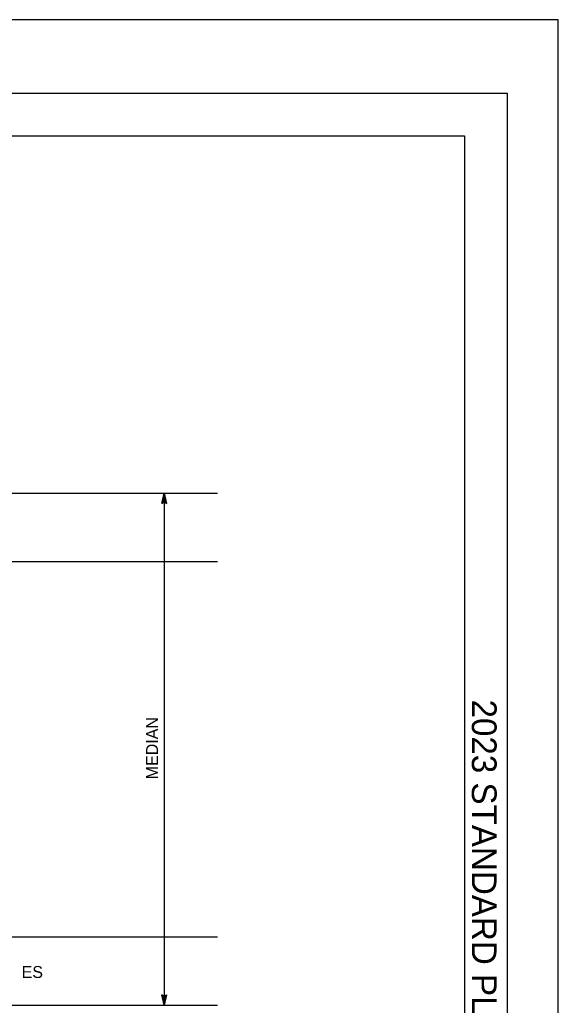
# Model space of a CAD drawing. Extents: x -893 to 867, y -474 to 712.
# Drawn here: x 551 to 867, y 135 to 712 of the extents above; entities that cross this region are included whole.
import ezdxf

# ---------------------------------------------------------------- set-up
doc = ezdxf.new("R2010")
doc.units = 0
for name, color, linetype in [('border_PLOTTING-ELEMENTS', 7, 'Continuous'), ('border_rw_22x34_Cut_Lines', 7, 'Continuous'), ('border_SHEET', 7, 'Continuous'), ('border_WITHIN-BORDER-anno', 7, 'Continuous'), ('rd_ES', 7, 'Continuous'), ('rd_ETW', 7, 'Continuous'), ('tcd_RAILING-anno', 7, 'Continuous')]:
    doc.layers.add(name, color=color, linetype=linetype)

msp = doc.modelspace()

# ---------------------------------------------------------------- linework, layer by layer
at = {"layer": 'border_PLOTTING-ELEMENTS'}
for points in [[(-893.45, -474.04), (866.55, -474.04), (866.55, 711.96), (-893.45, 711.96)], [(-863.45, 668.96), (836.55, 668.96), (836.55, -431.04), (-863.45, -431.04)]]:
    msp.add_lwpolyline(points, close=True, dxfattribs=at)
at = {"layer": 'border_rw_22x34_Cut_Lines'}
msp.add_lwpolyline([(-863.45, 668.96), (836.55, 668.96), (836.55, -431.04), (-863.45, -431.04)], close=True, dxfattribs=at)
at = {"layer": 'border_SHEET'}
for p, q in [((-813.45, 643.96), (811.55, 643.96)), ((811.55, 643.96), (811.55, -406.04))]:
    msp.add_line(p, q, dxfattribs=at)
at = {"layer": 'rd_ES'}
for p, q in [((-25.24, 394.95), (666.93, 394.95)), ((-25.24, 175.5), (666.93, 175.5))]:
    msp.add_line(p, q, dxfattribs=at)
at = {"layer": 'rd_ETW'}
for p, q in [((-25.24, 434.95), (666.93, 434.95)), ((-25.24, 135.5), (666.93, 135.5))]:
    msp.add_line(p, q, dxfattribs=at)
at = {"layer": 'tcd_RAILING-anno'}
for p, q in [((635.8, 434.95), (635.8, 135.5)), ((635.8, 434.95), (635.8, 434.95)), ((634.46, 428.95), (634.46, 428.95)), ((637.13, 428.95), (637.13, 428.95)), ((634.47, 141.5), (634.47, 141.5)), ((637.14, 141.5), (637.14, 141.5)), ((635.8, 135.5), (635.8, 135.5))]:
    msp.add_line(p, q, dxfattribs=at)
for points in [[(634.46, 428.95), (635.8, 434.95), (637.13, 428.95), (636.77, 429.16), (635.8, 433.55), (634.81, 429.16), (635.17, 429.37), (635.79, 432.18), (636.42, 429.37), (636.06, 429.59), (635.79, 430.8), (635.52, 429.58), (635.8, 429.75), (637.13, 428.95), (635.8, 429.75)], [(637.14, 141.5), (635.8, 135.5), (634.47, 141.5), (634.82, 141.28), (635.79, 136.89), (636.78, 141.28), (636.43, 141.07), (635.8, 138.26), (635.17, 141.07), (635.53, 140.86), (635.8, 139.64), (636.07, 140.86), (635.8, 140.7), (634.47, 141.5), (635.8, 140.7)]]:
    msp.add_lwpolyline(points, close=True, dxfattribs=at)

# ---------------------------------------------------------------- texts
at = {"layer": 'border_WITHIN-BORDER-anno'}
msp.add_text('2023 STANDARD PLAN A77N17', height=14.5, rotation=270, dxfattribs=at).set_placement((815.92, 314.31))
at = {"layer": 'tcd_RAILING-anno'}
msp.add_text('MEDIAN', height=7, rotation=90, dxfattribs=at).set_placement((632.15, 267.64))
msp.add_text('ES', height=7, dxfattribs=at).set_placement((552.3, 151.42))

doc.saveas('drawing.dxf')
